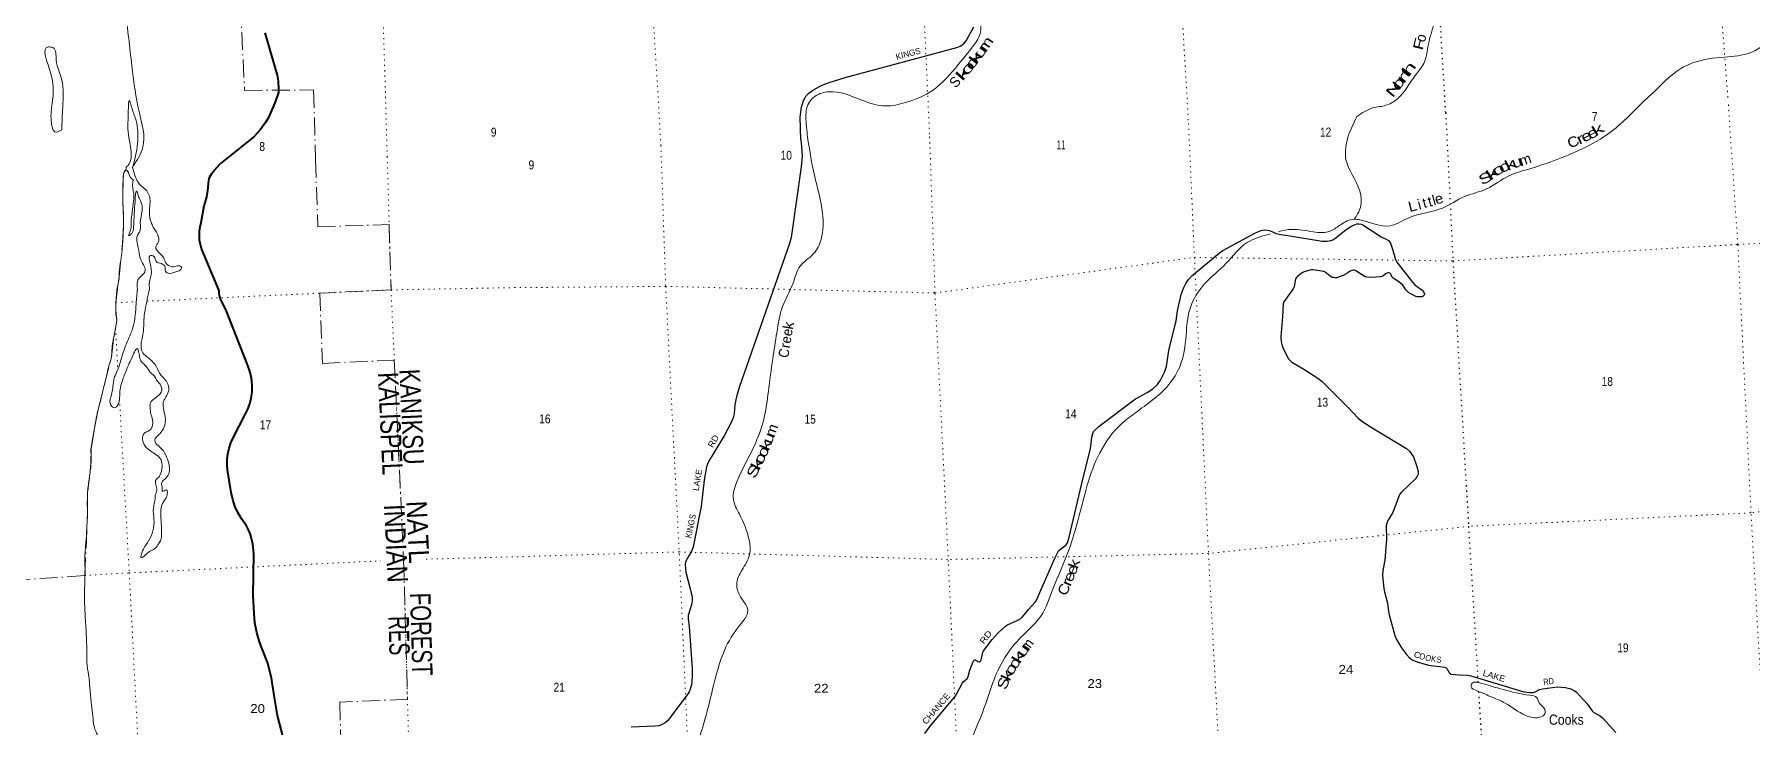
# Model space of a CAD drawing. Header units: feet. Extents: x 733631 to 986127, y 195788 to 388968.
# Drawn here: x 909531 to 943227, y 329117 to 342713 of the extents above; entities that cross this region are included whole.
import ezdxf
from ezdxf.enums import TextEntityAlignment as Align

# ---------------------------------------------------------------- set-up
doc = ezdxf.new("R2010")
doc.units = ezdxf.units.FT
doc.header["$LTSCALE"] = 70
doc.linetypes.add('DOT_DASHED', pattern=[7.7, 5, -1.2, 0.3, -1.2])
doc.linetypes.add('DOTTED', pattern=[1.5, 0.3, -1.2])
for name, color, linetype, lineweight in [('26', 7, 'Continuous', 40), ('29', 7, 'Continuous', 25), ('39', 7, 'Continuous', 13), ('44', 7, 'DOT_DASHED', 13), ('6', 7, 'DOTTED', 25), ('7', 7, 'DOTTED', 13)]:
    doc.layers.add(name, color=color, linetype=linetype, lineweight=lineweight)
doc.layers.add('30', color=7, linetype='Continuous')
doc.layers.add('41', color=7, linetype='Continuous')

msp = doc.modelspace()

# ---------------------------------------------------------------- linework, layer by layer
at = {"layer": '26'}
for points in [[(914056.78, 342738.67), (914294.82, 341913.87), (914315.49, 341795.12), (914322.06, 341632.88), (914319.87, 341571.49), (914304.53, 341514.48), (914248.7, 341370.37), (914146.77, 341123.12), (914115.97, 341065.81), (914063.51, 340978.41), (913965.79, 340841.37), (913910.12, 340776.7), (913838.31, 340702.73), (913183.05, 340174.42)], [(913159.74, 337637.52), (913154.41, 337672.55), (913145.45, 337706.82), (913132.95, 337739.97), (912822.57, 338475.1), (912812.23, 338503.93), (912788.79, 338587.45), (912774.21, 338672.95), (912768.65, 338759.51), (912772.17, 338846.18), (912784.73, 338932), (912806.19, 339016.04), (912860.08, 339344.72), (912881.42, 339402.25), (912915.72, 339522.76), (912937.22, 339646.2), (912945.71, 339771.2), (912946.98, 339799), (912952.2, 339837.23), (912961.39, 339874.7), (912974.44, 339911), (912991.22, 339945.74), (913011.53, 339978.54), (913035.17, 340009.03), (913061.86, 340036.89), (913183.05, 340174.42)], [(914492.25, 328613.14), (914299.32, 329337.26), (914301.34, 329337.31), (914233.35, 329767.79), (914232.66, 329774.56), (914186.35, 330072.05), (914109.19, 330363.06), (914002.03, 330644.41), (913947.76, 330781.2), (913893.35, 330966.57), (913858.62, 331156.62), (913843.95, 331349.25), (913824.96, 331684.07), (913839.42, 332508.63), (913839.25, 332511.07), (913815.32, 332704.38), (913771.31, 332894.13), (913741.58, 332966.52), (913690.92, 333063.95), (913630.36, 333155.56), (913598.34, 333201.17), (913526.55, 333321.22), (913467.7, 333448.12), (913422.44, 333580.48), (913391.26, 333716.84), (913325.94, 334123.15), (913322.31, 334146.56), (913312.35, 334256.47), (913313.94, 334366.81), (913327.06, 334476.38), (913351.56, 334583.98), (913387.17, 334688.43), (913433.5, 334788.59), (913667.79, 335245.28), (913668.1, 335245.84), (913718.68, 335349.3), (913758.16, 335457.47), (913786.13, 335569.18), (913802.26, 335683.21), (913806.38, 335798.29), (913798.45, 335913.17), (913778.56, 336026.6), (913746.92, 336137.33), (913703.88, 336244.14), (913300.22, 337273.75), (913266.91, 337350.83), (913194.06, 337487.85), (913188.13, 337502.24), (913174.51, 337543.37), (913165.26, 337585.7), (913160.49, 337628.77), (913159.74, 337637.52)]]:
    msp.add_lwpolyline(points, dxfattribs=at)
at = {"layer": '29'}
for points in [[(924568.12, 340644.51), (924556.58, 341084.7), (924586.05, 341285.46), (924622.8, 341414.19), (924673.35, 341501.54), (924733.08, 341565.91), (924797.4, 341611.88), (924970.74, 341708.08), (925123.62, 341768.2), (925441.43, 341864.28), (927630.83, 342455.51), (927696.61, 342480.8), (927737.96, 342508.38), (927774.72, 342540.57), (927812.46, 342587.41), (927966.21, 342861.37)], [(924568.12, 340644.51), (924591.86, 340428.93), (924596.87, 340317.31), (924578.23, 340109.68), (924378.57, 338723.86), (924348.28, 338603.38), (923360.15, 335780.29), (923307.74, 335596.73), (923274.53, 335443.88), (923261.78, 335261.02), (923243.4, 335182.84), (923203.97, 335087.93), (923066.42, 334825.98), (922774.62, 334341.28), (922737.85, 334272.3), (922718.26, 334220.32), (922673.8, 333956.24), (922614.67, 333439.41), (922457.51, 332648.95), (922424.63, 332560.07), (922355.53, 332436.13), (922319.63, 332377.62), (922308.14, 332347.73), (922302.76, 332308.85), (922305.85, 332216.67), (922313.92, 332154.02), (922433.39, 331701.62), (922440.03, 331653.07), (922441.43, 331616.54), (922439.13, 331586.65), (922426.33, 331511.31), (922361, 331300.39), (922356.82, 331264.32), (922357.55, 331227.96), (922381.29, 331083.82), (922435.73, 330251.09), (922440.27, 330119.67), (922431.08, 329984.01), (922424.19, 329940.32), (922401.21, 329850.65), (922382.82, 329804.66), (922363.01, 329765.97), (921960.01, 329239.02), (921908.18, 329194.13), (921835.92, 329156.25), (921785.36, 329135.56), (921707.19, 329125.15), (921243.05, 329107.96)], [(930104.08, 333977.07), (930254.13, 334575.39), (930280, 334804.4), (930297.76, 334871.21), (930316.15, 334912.6), (930425.91, 335016.28), (931139.09, 335552.62), (931368.69, 335680.65), (931479, 335754.23), (931568.63, 335837.01), (931630.68, 335919.79), (931713.4, 336089.96), (931744.66, 336187.29), (931792.78, 336503.96), (931937.72, 337088.95), (931961.21, 337281.55), (932035.27, 337605.38), (932083.41, 337741.03), (932124.77, 337819.21), (932179.93, 337897.4), (932242.75, 337973.15), (932786.63, 338421.69), (932852.78, 338466.81), (933479.93, 338807.91), (933595.57, 338863.21), (933669, 338872.36), (933726.57, 338870.11), (933765.63, 338858.61), (933894.63, 338801.19), (933986.26, 338780.43), (934128.74, 338759.74), (934799.79, 338651.65), (934896.31, 338651.65), (934969.85, 338660.86), (935011.22, 338674.65), (935069.08, 338713.56), (935269.76, 338877.33), (935362.83, 338941.4), (935415.69, 338964.39), (935477.74, 338989.69), (935516.8, 338991.99), (935562.77, 338987.39), (935594.83, 338973.74), (935959.46, 338736.99), (936054.57, 338693.05), (936100.35, 338662.25), (936135.01, 338621.76), (936148.79, 338591.86), (936176.91, 338492.02), (936238.42, 338290.62), (936265.51, 338235.57), (936572.52, 337845.12), (936617.62, 337793.92), (936762.4, 337685.84), (936791.78, 337648.63), (936806.06, 337612.25), (936801.47, 337588.11), (936780.78, 337568.56), (936761.26, 337560.52), (936741.72, 337557.06), (936693.46, 337554.76), (936668.18, 337557.07), (936639.94, 337565.58), (936537.18, 337614.55), (936496.97, 337643.3), (936463.18, 337673.1), (936442.97, 337696.19), (936411.94, 337749.08), (936381.05, 337788.64), (936303.26, 337853.93), (936194.92, 337923.99), (936176.38, 337942.24), (936156.86, 337991.69), (936138.21, 338014.38), (936126.98, 338025.03), (936109.74, 338029.63), (936087.91, 338028.48), (936055.31, 338014.92), (935994.84, 337969.84), (935969.56, 337956.05), (935935.01, 337949.34), (935765.63, 337940.18), (935674.25, 337944.56), (935652.42, 337948.01), (935641.73, 337953.11), (935458.23, 338071.03), (935441.94, 338077.8), (935427.21, 338080.23), (935407.67, 338080.23), (935378.94, 338073.33), (935347.76, 338059.71), (935300.41, 338030.3)], [(934752.71, 338067.59), (934618.77, 338087.46), (934591.84, 338087.14), (934558.52, 338081.4), (934445.91, 338046.9), (934425.23, 338038.86), (934395.39, 338021.57), (934309.18, 337953.77), (934293.09, 337937.67), (934279.06, 337913.8), (934248.28, 337751.42), (934243.69, 337739.92), (934231.45, 337718.16), (934049.5, 337457.08), (934039.15, 337440.98), (934033.02, 337417.33), (934020.06, 337166.31)], [(935300.41, 338030.3), (935212.33, 337975.6), (935174.38, 337961.64), (935080.19, 337934.21), (935051.47, 337930.76), (935015.92, 337934.78), (934995.16, 337939.96), (934974.48, 337949.16), (934864.17, 338038.84), (934850.38, 338048.04), (934835.44, 338053.79), (934752.71, 338067.59)], [(934020.06, 337166.31), (933989.74, 336772.96), (933994.52, 336671.44)], [(933994.52, 336671.44), (934012.73, 336593.6), (934026.51, 336556.8), (934141.42, 336342.95), (934171.3, 336306.15), (934206.89, 336272.96), (934439.52, 336137.55), (934715.95, 335961.23), (934800.39, 335894.6), (935308.84, 335387.59), (935508.8, 335172.49), (935576.09, 335114.46), (935811.38, 334965.04), (936455.63, 334579.2), (936516.7, 334528.87), (936593.52, 334413.64), (936652.9, 334248.2), (936680.85, 334128.49), (936683.15, 334091.71), (936676.25, 334059.5), (936664.76, 334034.22), (936630.29, 333985.92), (936359.11, 333723.77), (936324.64, 333682.38), (936308.04, 333658.82), (936188.13, 333320.96), (936090.23, 333162.68), (936067.25, 333114.39), (936056.17, 333069.32), (936060.5, 332799.23), (936028.93, 332386.43), (935989.11, 332185.38), (935984.21, 332084.02), (936012.09, 331828.95), (936025.05, 331767.06), (936083.74, 331545.65), (936101.72, 331378.24), (936112.72, 331310.88), (936228.34, 330906.31), (936260.29, 330826.35), (936358.66, 330665.73), (936451.61, 330534.52), (936510.78, 330472.23), (936563.64, 330430.83), (936608.94, 330410.05), (936664.76, 330389.44), (936883.08, 330327.35), (936926.38, 330320.57), (937105.31, 330297.86), (937197.93, 330283.66), (937230.1, 330272.16), (937246.46, 330261.45), (937296.74, 330170.99), (937308.24, 330159.49), (937324.37, 330149.77), (937494.95, 330132.76), (937650.65, 330129.6), (937715.97, 330117.88), (937959.94, 330043.45), (938756.08, 329803.05), (938881.44, 329785.82), (938937.63, 329789.25), (938976.7, 329798.45), (939061.73, 329849.04), (939120.58, 329860.44), (939420.24, 329897.33), (939491.48, 329895.03), (939572.23, 329885.54), (939677.63, 329858.24), (939741.98, 329830.65), (939792.73, 329793.99), (940001.37, 329564.78), (940100.49, 329428.22), (940130.28, 329398.78), (940254.47, 329329.33), (940307.23, 329287.24), (940562.75, 329005.55)], [(927003.4, 328983.23), (927106.41, 329127.91), (927591.41, 329703.03), (927626.21, 329758.15), (927681.03, 329864.13), (927744.56, 329978.91), (927757.19, 329997.31), (927780.18, 330020.3), (927829.59, 330053.64), (927837.63, 330061.69), (927843.36, 330070.66), (927856.02, 330100.78), (927886.68, 330227.79), (927953.84, 330394), (927964.03, 330412.37), (927973.22, 330420.42), (927988.16, 330427.32), (927995.05, 330427.32), (928000.87, 330426.24), (928036.42, 330402.02), (928046.76, 330396.27), (928058.82, 330393.4), (928071.46, 330393.4), (928084.68, 330397.42), (928095.02, 330404.32), (928103.06, 330415.82), (928111.74, 330432.93), (928150.65, 330597.95), (928158.21, 330614.74), (928322.05, 330827.04), (928445.26, 330961.33), (928583.37, 331090.74), (928628.06, 331118.29), (928828.13, 331207.41), (928884.42, 331242.51), (928918.07, 331273.73), (929038.7, 331420), (929169.39, 331564.46), (929186.56, 331589.61), (929557.91, 332438.29), (929612.92, 332546.36), (929629.01, 332571.66), (929667.53, 332604.27), (929771.13, 332681.25), (929792.18, 332705.03), (929801.37, 332730.33), (929838.84, 332835.37), (930049.12, 333757.93), (930104.08, 333977.07)]]:
    msp.add_lwpolyline(points, dxfattribs=at)
at = {"layer": '39'}
for points in [[(935481.18, 341101.82), (935797.28, 341266.82), (936050.13, 341319.61), (936277.78, 341446.22), (936625.66, 341905.43), (936792.29, 342140.81), (936866.39, 342412.87), (936967.24, 342825.59), (937025.83, 343030.26), (936979.12, 343337.85), (936925.3, 343772.59), (936898.71, 344234.73), (936801.74, 344635.34), (936659.27, 344756.97), (936379.02, 344781.95), (936201.72, 344863.72), (936115.82, 345189.94), (936106.93, 345513.23), (935956.86, 345774.12), (935471.67, 345964.71), (935354.74, 346105.58), (935373.89, 346334.94), (935398.29, 346685.89)], [(910581.24, 345822.6), (910716.11, 345349.58), (910991.96, 344476.27), (911209.06, 343800.07), (911325.81, 343107.06), (911452.02, 342035), (911586.46, 341195.46), (911660.64, 340495.04), (911463.63, 340118.05)], [(941043.62, 341336.05), (941371.25, 341643.85), (941809.32, 342023.81), (942161.25, 342179.76), (942762.56, 342273.06), (943258.41, 342372.18), (943502.13, 342552.03), (943723.31, 342890.78), (943928.73, 343370.47), (944130.02, 343852.03), (944224.49, 344120.87), (944263.52, 344561.41), (944346.43, 345068.48), (944558.47, 345584.86), (944714.27, 345787.43), (944820.54, 345862.56)], [(924710.84, 340647.41), (924670.93, 341044.23), (924724.57, 341363.38), (924951.89, 341548.64), (925205.39, 341585.28), (925823.99, 341398.11), (926230.31, 341307.47), (926622.32, 341372.01), (927164.88, 341618.67), (927658.87, 342118.23), (927957.62, 342490.48), (928096.61, 342759.12), (928090, 342981.28)], [(910068.73, 340833.89), (910088.05, 341282.93), (910070.49, 341819.07), (909961.26, 342209.63), (909894.15, 342450.75), (909810.42, 342465.01), (909855.84, 341938.24), (909869.65, 341278.79), (909876.35, 340913.72), (909930.95, 340797.17), (910068.73, 340833.89)], [(911458.64, 340094.13), (911558.01, 340570.36), (911526.95, 341015.04), (911447.62, 341257.61), (911393.07, 341412.51), (911373.59, 341201.66), (911384.06, 340685.38), (911388.46, 340168.81), (911334.23, 340098.62)], [(941043.62, 341336.05), (940394.34, 340743.87), (939827.4, 340429.39), (939286.03, 340210.98), (938856.29, 340066.28), (938460.36, 339933.22), (938024.03, 339677.17), (937592.57, 339526.34), (937158.77, 339300.69), (936498.63, 339111.21), (936134.28, 338953.33), (935541.26, 339067.72), (935418.03, 339080.05), (935171.57, 338981.43), (934968.23, 338851.99), (934623.18, 338833.49), (934204.18, 338882.81), (933943.34, 338839.39)], [(935481.18, 341101.82), (935288.24, 340629.15), (935266.32, 340256.64), (935537.89, 339636.98), (935560, 339355.31), (935495.66, 339184.8), (935430.35, 339086.22)], [(924710.6, 340648.73), (924835.71, 339944.59), (924998.45, 339194.81), (924968.83, 338692.73), (924815.54, 338399.05), (924558.24, 338163.25), (924417.35, 337823.7), (924213.36, 337370.23), (924099.47, 336854.22), (924019.88, 336339.77), (923934.41, 335699.87), (923850.79, 335185.24), (923685.03, 334695.14), (923311.2, 333914.94), (923246.61, 333586.93), (923364.58, 333289.42), (923555.36, 332789.27), (923570.41, 332527.46), (923439.43, 332232.78), (923314.3, 331942.41), (923366.5, 331706.52), (923529.28, 331402.97), (923341.58, 331069.37), (923043.81, 330549.05), (922814.58, 329749.17), (922557.16, 328824.84), (922346.54, 328138.87), (922287.26, 327704.09), (922288.98, 327264.94)], [(912022.94, 334130.97), (912036.84, 334216.18), (912037.84, 334254.59), (912000.04, 334384.89), (911894.58, 334477.03), (911793.8, 334545.05), (911685.74, 334659.35), (911664.66, 334844.63), (911713.78, 334896.44), (911779.53, 334930.5), (911830.61, 334984.38), (911840.12, 335006.85), (911850.65, 335142.48), (911817.22, 335260.77), (911802.1, 335373.49), (911803.84, 335460.4), (911943.44, 335603.49), (912033.34, 335716.98), (911997.72, 335841.28), (911913.93, 335954.2), (911907.45, 335970.18), (911801.51, 336080.49), (911725.9, 336189.59), (911669.85, 336246.68), (911611.24, 336323.91), (911588.22, 336430.36), (911576.73, 336482.57), (911561.1, 336538.72), (911450.29, 336376.19), (911377.71, 336218.72), (911284.98, 335983.95), (911251, 335894.17), (911214.66, 335741.7), (911206.08, 335608.15), (911198.3, 335521.08), (911178.08, 335445.8), (911094.96, 335380.97), (911015.75, 335473.81), (911021.73, 335552.75), (911073.94, 335792.5), (911099.55, 335968.93), (911130.02, 336038.42), (911224.14, 336297.46), (911293.03, 336517.46), (911420.01, 336831.92), (911489.01, 337047.88), (911507.3, 337195.82), (911529.61, 337420.64), (911539.93, 337564.34), (911552, 337718.18), (911554.25, 337861.67), (911604.64, 337941.79), (911696.88, 338043.22), (911700.7, 338051.4), (911624.11, 338273.59), (911582.63, 338466.41), (911571.15, 338518.63), (911543.23, 338657.27), (911571.77, 338799.43), (911593.27, 338826.26), (911608.58, 339010.5), (911646.66, 339249.87), (911639.35, 339372.9), (911585.41, 339502.77), (911570.05, 339548.82), (911533.49, 339632.7), (911513.32, 339555.4), (911508.62, 339428.01), (911496.96, 339334.78), (911493.32, 339243.78), (911485.71, 339073.89), (911485.4, 339009.24), (911477.51, 338926.21), (911467.33, 338853.22), (911442.43, 338802.06), (911384.97, 338760.13), (911417.87, 338868.5), (911429.66, 339045.43), (911443.81, 339156.3), (911471.34, 339386.62), (911480.17, 339586.84), (911462.68, 339807.41), (911462.68, 339864.02), (911443.81, 339875.82), (911349.48, 340036.23), (911326.99, 340047.01)], [(911326.99, 340047.01), (911321.18, 340043.31), (911274.97, 339860.15), (911264.8, 339710.4), (911267.97, 339591.3), (911264.48, 339494.25), (911269.88, 339367.13)], [(911455.78, 340103.87), (911483.04, 340011.12), (911613.13, 339751.97), (911695.8, 339681.45), (911766.94, 339588.39), (911800.11, 339480.19), (911798.59, 339385.21), (911789.02, 339213.25), (911820.25, 339026.22), (911865.26, 338928.43), (911945.71, 338789.16), (911967.95, 338636.23), (911912.09, 338533.75), (911981.7, 338422.47), (912079.95, 338297.82), (912097.54, 338243.74), (912137.23, 338194.3), (912261.64, 338149.12), (912358.09, 338167.84), (912415.41, 338139.06), (912392.75, 338079.88), (912344.68, 338064.46), (912190.39, 338017.94), (912102.31, 338064.09), (912093.79, 338156.78), (912025.73, 338209.52), (911923.69, 338249.23), (911876.55, 338351), (911819.5, 338369.68), (911826.47, 338107.26), (911795.98, 337886.27), (911786.23, 337797.13), (911785.24, 337681.96), (911755.84, 337572.09), (911738.66, 337458.52), (911691.97, 337239.11), (911680.6, 337059.02), (911675.47, 336947.79), (911662.65, 336822.2), (911624.03, 336603.01), (911645.41, 336482.38), (911798.79, 336334.95), (911925.99, 336184.8), (912019.35, 336015.58), (912098.41, 335928.79), (912168.63, 335718.55), (912111.35, 335593.81), (912080.55, 335536.43), (912055.98, 335473.16), (912059.12, 335430.82), (912069.87, 335330.1), (912090.07, 335253.88), (912089.7, 335039.74), (912028.49, 334910.85), (911965.67, 334842.52), (911893.45, 334747.68), (911917.48, 334679.64), (912002.38, 334601.09), (912109.39, 334450.41), (912168.12, 334292.39), (912179.05, 334108.86), (912117.2, 334004.19), (912025.12, 333896.7), (912039.8, 333800.13), (912041.46, 333737.55), (912117.47, 333765.83), (912128.92, 333638.87), (912103.91, 333591.75), (912034.46, 333468.7), (912013.21, 333280.27), (912023.25, 333054.29), (912027.64, 332888.77), (912014.18, 332787.41), (911969.79, 332709.47), (911942.77, 332662.29), (911762.36, 332534.27), (911627.68, 332433.73), (911656.39, 332569.84), (911772.4, 332764.82), (911856.06, 332960.97), (911878.32, 333187.81), (911866.53, 333403.64), (911899.57, 333604.5), (911904.12, 333661.18), (911935.81, 333761.01), (911914.75, 333869.53), (911910.7, 333946.18), (911912.45, 333956.33), (911965.55, 334010.26), (912022.94, 334130.97)], [(911269.88, 339367.13), (911277.94, 339215.84), (911279.62, 339076.5), (911273.69, 338767.28), (911251.02, 338479.83), (911226.32, 338269.09), (911198.07, 338040.07), (911193.05, 337924.8), (911157.77, 337731.95), (911141.28, 337592.13), (911129.85, 337414.07), (911142.88, 337151.81), (911149.84, 337117.65), (911143.54, 337050.82), (911090.44, 336768.62), (911070.86, 336669.12), (911052.62, 336519.15), (911042.41, 336371.42), (910984.88, 336180.01), (910956.33, 336037.85), (910914.25, 335873.1), (910877.96, 335718.62), (910832.48, 335529.55), (910790.13, 335374.9), (910757.61, 335230.61), (910716.92, 335013.38), (910668.01, 334725.24), (910642.29, 334552.85), (910646.9, 334379.25), (910628.95, 334142.43), (910591.78, 333868.74), (910577.21, 333733.01), (910574.16, 333619.8), (910568.19, 333464.1), (910574.16, 333391.54), (910565.41, 333112.54), (910558.48, 332993.17), (910553.62, 332871.84), (910542.6, 332754.38), (910532.17, 332614.72), (910519.83, 332470.97), (910526.58, 332216.63), (910524.07, 332085.56)], [(933781.76, 338794.82), (933745.58, 338784.3), (933330.77, 338624.13), (932918.2, 338215.71), (932485.55, 337804.36), (932220.11, 337366.27), (932135.29, 336875.82), (932036.2, 336265.58), (931742.78, 335779.79), (931095.45, 335251.68), (930802.32, 335004.15), (930396.76, 334414.33), (930167.48, 333777.99), (929835.4, 332605.96), (929516.56, 331818.16), (929277.93, 331288.41), (928818.82, 330799.13), (928393.45, 330119.57), (928169.83, 329491.57), (927845.03, 328701.48), (927573.6, 328139.96), (927302.53, 327774.3), (927182.99, 327290.35), (927024.85, 326647.14), (926805.64, 326255.58), (926399.32, 325803.02), (926128.42, 325352.57), (925795.66, 324885.18), (925624.18, 324469.53), (925504.73, 323943.18), (925121.44, 323596.66), (924736.76, 323278.35), (924371.25, 322981.1), (924051.55, 322657.66), (923695.17, 322177.08), (923614.61, 321763.54), (923543.79, 321520.05), (923382.89, 321379.48), (923167.91, 321268.77), (923108.73, 321116.66), (923015.39, 320837.83), (922905.21, 320572.36), (922766.92, 320140.05), (922700.61, 319805.9), (922707.73, 319662.87), (922720.77, 319505)], [(908795.8, 333730.13), (908816.7, 333627.67), (908834.76, 333403.92), (908843.46, 333228.41), (908838.64, 332953.55), (908820.53, 332722.79), (908823.42, 332613.78), (908820.31, 332502.6), (908833.62, 332381.75), (908823.15, 332167.35), (908816.03, 331979.29), (908814.91, 331793.42), (908823.05, 331714.85), (908835.63, 331545.5), (908825.98, 331224.06), (908825.77, 331003.87), (908851.87, 330705.6), (908874.45, 330463.79), (908878.75, 330225.54), (908863.89, 329948.4), (908860.88, 329681.67), (908859.45, 329431.15), (908876.96, 329076.08), (908860.85, 328922.13), (908861.92, 328881.76), (908853.31, 328673.47), (908848.76, 328616.79), (908846.38, 328554.1), (908820.43, 328466.55), (908810.71, 328452.15), (908716.44, 328427.43), (908546.21, 328372.41), (908428.63, 328312.72), (908378.59, 328295.23), (908253.35, 328295.95), (908197.99, 328326.8), (908070.92, 328396.14), (908009.73, 328418.76), (907930.69, 328428.78), (907882.14, 328431.53), (907808.1, 328405.32), (907702.39, 328430.8), (907597.54, 328423.97), (907517.24, 328405.68), (907437.25, 328375.27), (907282.23, 328280.25), (907272.35, 328271.91), (907256.84, 328247.26), (907256.01, 328202.8), (907285.19, 328092.47), (907342.58, 327984.91), (907355.77, 327944.86), (907372.72, 327915.01), (907447.65, 327983.66), (907546.46, 328141.83), (907603.55, 328197.89), (907651.51, 328217.34), (907723.69, 328237.44), (907762.57, 328218.27), (907801.62, 328193.05), (907941.44, 328099.8), (908058.78, 328092.81), (908203.89, 328104.75), (908357.93, 328084.6), (908566.61, 328136.6), (908720.69, 328191.19), (908816.02, 328252.31), (908879.32, 328302.47), (908927.08, 328253.24), (908948.29, 327987.15), (908982.51, 327687.08), (909029.21, 327449.95), (909061.57, 327143.76), (909079.12, 326863.44), (909123, 326579.78), (909142.33, 326384.35), (909175.95, 326183.24), (909209.16, 325921.52), (909212.45, 325493.35), (909318.46, 325076), (909368.17, 324877.34), (909411.2, 324625.97), (909445.41, 324402.66), (909469.1, 324195.22), (909522.06, 323950.18), (909508.82, 323763.99), (909509.34, 323592.3), (909606.26, 323441.35), (909675.84, 323255.33), (909764.27, 323043.55), (909810.36, 322905.39)], [(910524.07, 332085.56), (910521.38, 331955.9), (910515.71, 331713.35), (910519.91, 331479.13), (910525.35, 331349.99), (910536.39, 331162.42), (910556.83, 330773.1), (910560.03, 330500.48), (910563.57, 330367.25), (910576.93, 330244.38), (910604.28, 330051.18), (910624.46, 329823.45), (910651.94, 329549.46), (910680.36, 329315.88), (910701.59, 329124.54), (910787.96, 328914.73), (910819.82, 328811.74), (910979.28, 328333.19), (911143.45, 328077.78), (911526.42, 327423.35), (911894.74, 326940.24), (912082.78, 326591.26), (912140.18, 326329.65), (912148.43, 326209.66), (912213.06, 326057.86), (912227.83, 326034.01), (912105.05, 326170.13), (911986.76, 326364.95), (911762.56, 326593.32), (911592.69, 326829.2), (911453.2, 327061.84), (911298.89, 327320.35), (911154.41, 327589.22), (911021.08, 327817.98), (910940.15, 327975.41), (910882.01, 328132.21), (910826.29, 328307.72), (910818.22, 328368.29), (910776.01, 328451.83), (910741.68, 328365.1), (910773.57, 328196.01), (910784.05, 328065.16)], [(937867.25, 329984.35), (938359.67, 329845.18), (938874.9, 329735.31), (939008.5, 329692.91), (939056.4, 329584.04), (939167.87, 329457.86), (939168.34, 329367.02), (939092.23, 329311.06), (938787.38, 329339.62), (938388.95, 329582), (938097.25, 329712.11), (937828.65, 329825.1), (937721.9, 329896.98), (937729.29, 329951.84), (937756.14, 329981.32), (937834.56, 329989), (937870.11, 329983.54)]]:
    msp.add_spline(points, degree=3, dxfattribs=at)
at = {"layer": '44'}
for points in [[(909069.32, 358856.21), (910141.09, 358916.36), (910052.72, 360127.69), (915348.71, 360400.77), (915423.78, 359141.64), (915647.72, 355085.17), (914290.69, 355001.98), (914390.52, 352348.2), (911790.24, 352183.37), (912128.39, 345426.05), (913473.3, 345447.54), (913654.92, 341610.59), (915010.38, 341620.36), (915048.7, 340251.04)], [(910524.07, 332085.56), (910572.92, 333314.17), (910577.57, 333739.62), (910629.22, 334144.65), (910642.1, 334291.41), (910645.79, 334580.64), (910716.29, 335009.8), (910776.34, 335317.78), (911042.52, 336372.13), (911088.25, 336757.37), (911148.36, 337084.15), (911131.6, 337293.97), (911130.46, 337430.64), (911173.1, 337815.59), (911194.77, 337945.23), (911263.64, 338609.35), (911279.43, 339014.61), (911266.7, 339590.13), (911272.19, 339830.75), (911282.37, 339975.99), (911292.07, 340008.6), (911325.1, 340045.81), (911334.23, 340098.62)], [(915048.7, 340251.04), (915092.01, 338931.15), (916491.94, 338977.54), (916529.48, 337694.83), (915130.08, 337629.71), (915183.99, 336251.62), (916593.77, 336316.16), (916777.26, 332394.75), (916852.84, 329655.87), (915522.52, 329597.56), (915605.06, 326879.39), (916926.49, 326926.41), (917066.56, 321547.86), (917120.96, 320376.37), (919665.47, 320481.52)], [(910524.07, 332085.56), (908814.74, 331966.6), (906078.68, 331803.19), (906245.01, 327847.59), (910784.05, 328065.16)]]:
    msp.add_lwpolyline(points, dxfattribs=at)
at = {"layer": '6'}
for points in [[(937223.51, 341173.91), (937081.99, 343598.95), (936888.35, 348943.45), (936743.77, 349370.44)], [(937223.51, 341173.91), (937366.32, 338260.17), (937672.15, 333050.61), (937857.45, 329987.45)], [(937868.45, 329805.62), (937991.78, 327766.95), (938332.83, 322581.19), (938638.66, 317371.62)]]:
    msp.add_lwpolyline(points, dxfattribs=at)
at = {"layer": '7'}
for p, q in [((911131.04, 337443.1), (911532.61, 337461.83)), ((911122.97, 336940.4), (911167.98, 336140.33)), ((917218.57, 332406.62), (919170.92, 332459.11))]:
    msp.add_line(p, q, dxfattribs=at)
for points in [[(920068.62, 374051.75), (920254.5, 369933.54), (920260.56, 369883.22), (920470.12, 364697.15), (920468.02, 364597.94), (920735.77, 359373.78), (920739.17, 359288.96), (920910.83, 354038.63), (921148.36, 348608.94), (921533.75, 345754.26), (921675.83, 343063.63), (921825.54, 340530.73)], [(915893.9, 349215.46), (915921.53, 348503.6), (916378.26, 342951.42), (916455.53, 340308.93)], [(942478.8, 349262.5), (942575.88, 343903.94), (942765.03, 341407.99)], [(927095.93, 340749.67), (926980.62, 343290.11), (926849.78, 346054.02), (926257.1, 348880.01)], [(931718.9, 347243.81), (931903.57, 346130.69), (932026.5, 343564.69), (932177.51, 340961.96)], [(943932.59, 317573.62), (943827.01, 322905.35), (943514.43, 328128.75), (943213.84, 333314.32), (942955.46, 338586.62), (942765.03, 341407.99)], [(928170.93, 316789.35), (927864.37, 321932.26), (927706.28, 327140.46), (927464.64, 332361.02), (927202.23, 337633.14), (927095.93, 340749.67)], [(932177.51, 340961.96), (932293.38, 338332.72), (932568.64, 332518.05), (932838.47, 327421.93), (933058.64, 322267.03), (933338.98, 317203.7)], [(921825.54, 340530.73), (921918.09, 337762.72), (922185.86, 332504.98), (922421.32, 327205.4), (922533.9, 321864.45), (922687.81, 316504.33)], [(916455.53, 340308.93), (916529.48, 337694.83), (916777.26, 332394.75), (916926.49, 326926.41), (917066.56, 321547.86), (917237.31, 317700.17)], [(918952.92, 337738.96), (921918.09, 337762.72), (927202.23, 337633.14), (932293.38, 338332.72), (937364.2, 338262.1), (942955.46, 338586.62), (948079.37, 338831.37), (949576.21, 338907.66)], [(911740.81, 337471.54), (916529.48, 337694.83), (918952.92, 337738.96)], [(911201.13, 335551), (911393.19, 332136.62), (911644.93, 327257.48)], [(949787.01, 333967.02), (948694.6, 333948.81), (943203.65, 333315.88), (937684.26, 333051.15), (932568.64, 332518.05), (927450.53, 332400.76), (922183.65, 332549.3), (919170.92, 332459.11)], [(910521.08, 332085.09), (910616.75, 332091.76), (911393.19, 332136.62), (916331.39, 332373.37)], [(916738.65, 332392.9), (916777.26, 332394.75), (916827.43, 332396.1)]]:
    msp.add_lwpolyline(points, dxfattribs=at)

# ---------------------------------------------------------------- texts
at = {"layer": '30'}
msp.add_text('KINGS', height=120, rotation=15.112, dxfattribs=at).set_placement((926692.01, 342273.31), align=Align.CENTER)
for s, rotation, width, p in [('RD', 58.951, 1.1, (922905.2, 334693.83)), ('LAKE', 80.443, 1.05, (922601.35, 333951.29)), ('KINGS', 78.755, 0.95, (922466.52, 333044.56)), ('RD', 52.341, 1.2, (928247.47, 330838.8)), ('C', 335.358, 1.1, (936640.53, 330472.57)), ('O', 344.124, 0.9, (936749.4, 330438.79)), ('O', 344.124, 0.9, (936865.34, 330408.76)), ('K', 351.101, 0.8, (936977.87, 330389.47)), ('S', 352.767, 0.85, (937084.76, 330373.69)), ('LAKE', 343.198, 1.1, (938155.73, 330056.34)), ('RD', 7.018, 0.9, (939249.56, 329946.84)), ('CHANCE', 49.859, 1.1, (927273.03, 329434.07))]:
    msp.add_text(s, height=120, rotation=rotation, dxfattribs=dict(at, width=width)).set_placement(p, align=Align.CENTER)
at = {"layer": '41'}
for s, rotation, p in [('o', 76.272, (936831.39, 342618.76)), ('S', 46.806, (927667.35, 341708.88)), ('i', 14.733, (936731.38, 339274.09)), ('t', 14.733, (936832.71, 339307.54)), ('t', 14.733, (936939.45, 339335.36)), ('l', 15.694, (937021.02, 339357.59)), ('m', 53.687, (929088.72, 330668.3))]:
    msp.add_text(s, height=200, rotation=rotation, dxfattribs=at).set_placement(p, align=Align.CENTER)
for s, rotation, width, p in [('k', 52.408, 1.95, (928084.79, 342197.13)), ('u', 53.408, 1.85, (928174.12, 342316.45)), ('m', 55.54, 1.4, (928274.58, 342458.8)), ('F', 76.266, 1.4, (936797.18, 342497.8)), ('k', 48.656, 2.1, (927826.09, 341882.97)), ('o', 48.656, 1.9, (927912.61, 341984.06)), ('o', 50.087, 1.8, (928000.15, 342091.24)), ('h', 53.981, 1.75, (936582.45, 341982.05)), ('t', 53.981, 1.6, (936520.64, 341897.63)), ('N', 50.921, 1.6, (936277.75, 341573.09)), ('o', 53.031, 1.7, (936367.96, 341690.14)), ('r', 53.031, 1.9, (936448.93, 341797.72)), ('C', 23.175, 1.15, (939762.88, 340510.55)), ('r', 23.516, 1.45, (939901.66, 340570.76)), ('e', 26.094, 1.35, (940023.89, 340627.56)), ('e', 26.094, 1.35, (940142.7, 340685.75)), ('k', 31.033, 1.7, (940259.92, 340758.75)), ('m', 18.574, 1.05, (938815.72, 340158.96)), ('S', 27.434, 1.45, (938045.91, 339802.12)), ('k', 34.478, 1.85, (938196.45, 339901.61)), ('o', 34.478, 1.6, (938307.44, 339975.52)), ('o', 29.51, 1.45, (938419.06, 340029.3)), ('k', 26.578, 1.55, (938536.59, 340072.8)), ('u', 20.574, 1.35, (938656.9, 340108.55)), ('L', 14.54, 1.1, (936597.87, 339242.99)), ('e', 16.694, 1.1, (937117.56, 339390.71)), ('k', 80.156, 1.1, (924425.43, 336977.99)), ('r', 80.915, 1.05, (924360.14, 336584.41)), ('e', 80.915, 0.95, (924378.2, 336701.18)), ('e', 80.156, 0.95, (924402.27, 336844.56)), ('C', 81.496, 0.9, (924337.74, 336436.93)), ('m', 70.963, 1.1, (924089.92, 334904.48)), ('o', 64.539, 1.35, (923918.38, 334475.28)), ('k', 67.301, 1.45, (923974.19, 334609.01)), ('u', 68.477, 1.4, (924028.75, 334748.99)), ('k', 62.785, 1.6, (923799.4, 334230.38)), ('o', 64.539, 1.35, (923855.36, 334346.61)), ('S', 62.785, 1.45, (923725.59, 334086.82)), ('k', 71.805, 1.3, (930028.24, 332286.75)), ('e', 67.805, 1.25, (929984.05, 332161.3)), ('C', 67.225, 1.15, (929823.44, 331774.11)), ('r', 67.225, 1.4, (929881.96, 331913.51)), ('e', 67.805, 1.25, (929927.91, 332026.49)), ('k', 59.828, 1.7, (928920.43, 330434.8)), ('u', 55.687, 1.75, (929009.98, 330562.66)), ('k', 66.253, 1.5, (928707.28, 330087.91)), ('o', 59.8, 1.5, (928772.69, 330200.65)), ('o', 61.8, 1.4, (928848.68, 330319.04)), ('S', 69.339, 1.3, (928637.01, 329935.6))]:
    msp.add_text(s, height=200, rotation=rotation, dxfattribs=dict(at, width=width)).set_placement(p, align=Align.CENTER)
at = {"layer": '41', "width": 0.9}
msp.add_text('Cooks', height=200, dxfattribs=at).set_placement((939590.78, 329155.14), align=Align.CENTER)
at = {"layer": '44'}
for s, rotation, width, p in [('KALISPEL', 272.677, 0.8, (916269.71, 336068.81)), ('KANIKSU', 272.677, 0.8, (916692.27, 336131.54)), ('INDIAN', 272.677, 0.85, (916391.49, 333477.18)), ('NATL', 272.677, 0.9, (916829.23, 333543.65)), ('FOREST', 271.563, 0.75, (916903.1, 331741.88)), ('RES', 271.563, 0.7, (916478.52, 331283.85))]:
    msp.add_text(s, height=400, rotation=rotation, dxfattribs=dict(at, width=width)).set_placement(p)
at = {"layer": '7'}
for s, width, p in [('7', 0.85, (940092.46, 341013.16)), ('9', 0.85, (918488.16, 340704.28)), ('12', 0.85, (934756.44, 340705.95)), ('8', 0.85, (913946.5, 340421.98)), ('10', 0.85, (924174.25, 340250.53)), ('11', 0.65, (929594.29, 340457.45)), ('9', 0.85, (919228.54, 340061.53)), ('18', 0.85, (940283.98, 335808.17)), ('14', 0.85, (929758.89, 335173.46)), ('13', 0.85, (934695.79, 335400.23)), ('17', 0.85, (913955.39, 334954.94)), ('16', 0.85, (919438.37, 335073.74)), ('15', 0.85, (924643.53, 335067.77)), ('19', 0.85, (940591.19, 330578.82)), ('24', 1.1, (935123.78, 330154.81)), ('21', 0.85, (919718.36, 329805.3)), ('22', 1.1, (924828.17, 329783)), ('23', 1.1, (930194.77, 329875.9)), ('20', 1.1, (913769.25, 329385.83))]:
    msp.add_text(s, height=175, dxfattribs=dict(at, width=width)).set_placement(p)

doc.saveas('drawing.dxf')
